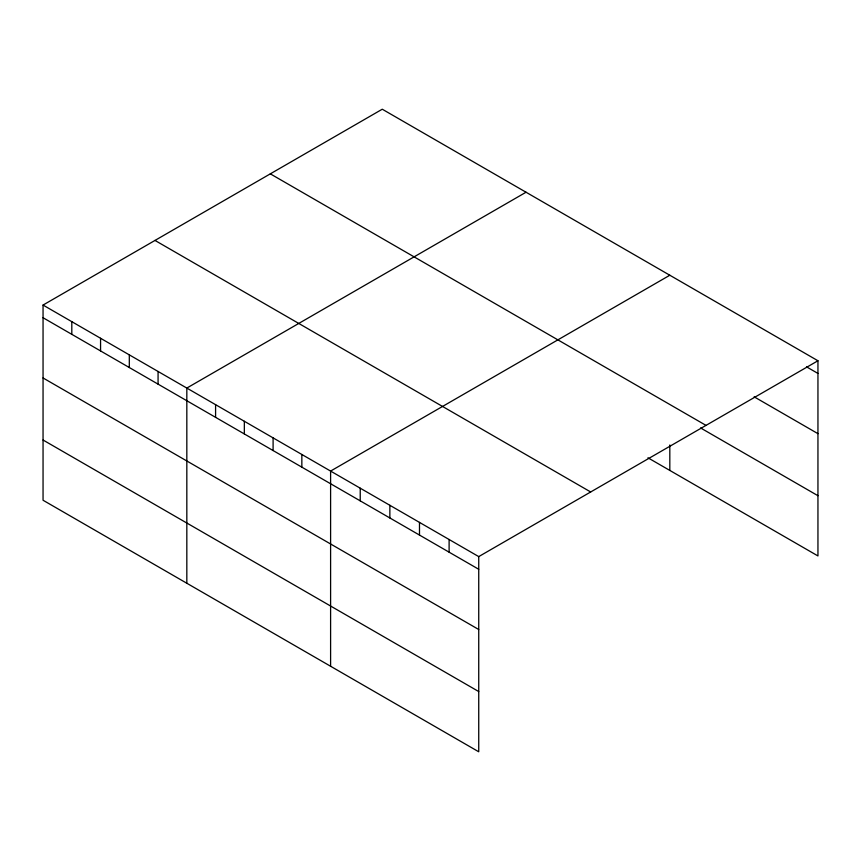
<?xml version="1.0" encoding="UTF-8"?>
<svg xmlns="http://www.w3.org/2000/svg" width="861" height="861" viewBox="0 0 861 861"><rect width="100%" height="100%" fill="white"/><g stroke="black" fill="none" stroke-linecap="round" stroke-linejoin="round"><path stroke-width="1.29" d="M478.738 629.509L478.738 556.604L43.05 305.063L43.05 500.241L478.738 751.782L478.738 629.509L43.05 377.957M647.956 457.804L817.95 555.937L817.95 360.759L382.262 109.218L43.05 305.063M526.039 192.229L186.826 388.063L186.826 583.252M669.815 275.24L330.602 471.075L330.602 666.253M478.738 556.604L817.95 360.759M806.553 366.861L817.95 373.437M754.139 396.824L817.95 433.664M270.322 173.847L706.009 425.388M700.585 427.949L817.95 495.71M154.991 240.434L590.678 491.975M43.05 317.731L478.738 569.282M43.05 440.014L478.738 691.555M669.815 444.986L669.815 470.418M449.108 539.492L449.108 552.17M419.49 522.39L419.49 535.068M389.861 505.289L389.861 517.967M360.232 488.187L360.232 500.854M301.845 454.479L301.845 467.146M273.098 437.872L273.098 450.551M244.341 421.277L244.341 433.944M215.584 404.67L215.584 417.348M158.069 371.468L158.069 384.146M129.311 354.861L129.311 367.539M100.565 338.265L100.565 350.933M71.807 321.659L71.807 334.337"/></g></svg>
